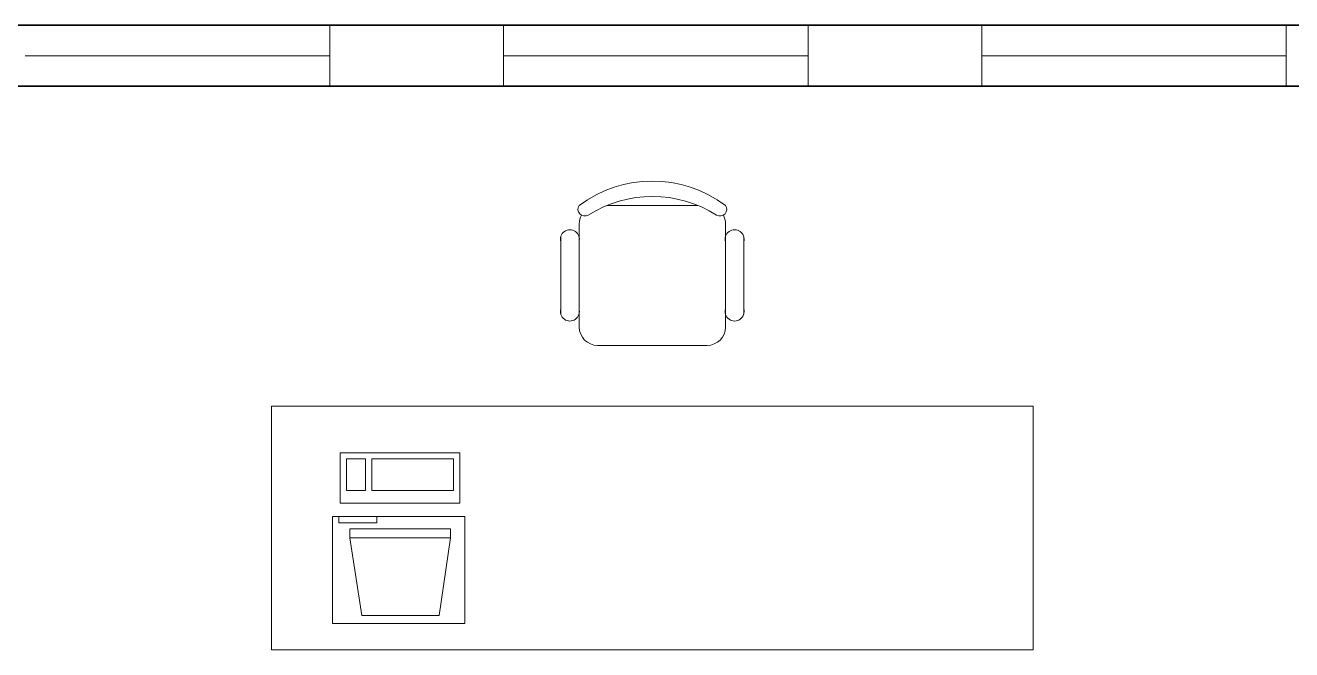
# Model space of a CAD drawing. Header units: millimetres. Extents: x -5316 to 10114, y -10026 to 11025.
# Drawn here: x 4674.4 to 5090.2, y 4202 to 4407.2 of the extents above; entities that cross this region are included whole.
import ezdxf

# ---------------------------------------------------------------- set-up
doc = ezdxf.new("R2010")
doc.units = ezdxf.units.MM
doc.layers.get('0').update_dxf_attribs({"lineweight": 0})
for name, color, linetype, lineweight in [('DUVAR', 1, 'Continuous', 35), ('tefrişler', 13, 'Continuous', 5), ('öz-cam', 4, 'Continuous', 5)]:
    doc.layers.add(name, color=color, linetype=linetype, lineweight=lineweight)

# ---------------------------------------------------------------- blocks, each defined once
blk = doc.blocks.new('RECTANG')
for p, q in [((1, 1), (0, 1)), ((0, 1), (0, 0)), ((1, 0), (1, 1)), ((0, 0), (1, 0))]:
    blk.add_line(p, q)
blk = doc.blocks.new('IBMAT', base_point=(61, 306))
for p, q in [((75, 307), (75, 306)), ((81, 307), (75, 307)), ((81, 306), (81, 307))]:
    blk.add_line(p, q)
at = {"xscale": 21, "yscale": 17, "zscale": 21}
blk.add_blockref('RECTANG', (61, 306), dxfattribs=at)
blk = doc.blocks.new('KEYBOARD', base_point=(60, 294))
for p, xscale, yscale, zscale in [((60, 294), 19, 8, 19), ((61, 295), 13, 5, 13), ((75, 295), 3, 5, 3)]:
    blk.add_blockref('RECTANG', p, dxfattribs=dict(xscale=xscale, yscale=yscale, zscale=zscale))
blk = doc.blocks.new('FNCOMP')
for p, q in [((-6.635138, 16.23107), (-8.5, 3.5)), ((6.079706, 16.23107), (-6.635138, 16.23107)), ((8, 3.5), (6.079706, 16.23107)), ((-8.5, 3.5), (-8.5, 2.038161)), ((8, 3.5), (-8.5, 3.5)), ((8, 2.038161), (8, 3.5)), ((-8.5, 2.038161), (8, 2.038161))]:
    blk.add_line(p, q)
at = {"xscale": 1.033846, "yscale": 1.033846, "zscale": 1.033846}
for name, p in [('IBMAT', (-10.855385, 0)), ('KEYBOARD', (-10.047692, -10.5))]:
    blk.add_blockref(name, p, dxfattribs=at)
blk = doc.blocks.new('CHAIR7')
for p, q in [((5.125, 15.041986), (17.875, 15.041986)), ((20, 12), (3, 12)), ((0, 9), (0, -9)), ((23, -7.440115), (23, 7.440115)), ((3, -12), (20, -12)), ((5.125, -15), (17.875, -15))]:
    blk.add_line(p, q)
for centre, radius, start, end in [((5.5625, 13.541986), 1.5625, 73.739795, 286.260205), ((17.4375, 13.541986), 1.5625, 253.739795, 106.260205), ((3, 9), 3, 90, 180), ((20, 9), 3, 62.415559, 90), ((22.344677, 11.120498), 1.096801, 53.309935, 212.027413), ((4.823592, 0), 19.640192, 327.575753, 32.424247), ((7, 0), 20, 323.130102, 36.869898), ((3, -9), 3, 180, 270), ((5.5625, -13.5), 1.5625, 73.739795, 286.260205), ((17.4375, -13.5), 1.5625, 253.739795, 106.260205), ((20, -9), 3, 270, 297.584441), ((22.344677, -11.120498), 1.096801, 147.972587, 306.690065)]:
    blk.add_arc(centre, radius, start, end)
blk = doc.blocks.new('224R324T')
at = {"layer": 'tefrişler'}
blk.add_lwpolyline([(49503.16, 83729.3), (49423.16, 83729.3), (49423.16, 83979.3), (49503.16, 83979.3)], close=True, dxfattribs=at)
at = {"layer": 'tefrişler', "xscale": 1.999999999999995, "yscale": 1.999999999999995, "zscale": 1.999999999999995, "rotation": 89.99999999997505}
blk.add_blockref('FNCOMP', (49466.9, 83937.58), dxfattribs=at)
at = {"layer": 'tefrişler', "xscale": 1.999999999999998, "yscale": 1.999999999999998, "zscale": 1.999999999999998}
blk.add_blockref('CHAIR7', (49523.16, 83854.3), dxfattribs=at)

msp = doc.modelspace()

# ---------------------------------------------------------------- linework, layer by layer
at = {"layer": 'DUVAR'}
for p, q in [((3163.89, 4407.17), (5163.89, 4407.17)), ((3911.89, 4387.17), (5163.89, 4387.17))]:
    msp.add_line(p, q, dxfattribs=at)
at = {"layer": 'öz-cam'}
for p, q in [((4774.44, 4407.17), (4774.44, 4387.17)), ((4831.44, 4407.17), (4831.44, 4387.17)), ((4931.44, 4407.17), (4931.44, 4387.17)), ((4988.44, 4407.17), (4988.44, 4387.17)), ((5088.44, 4407.17), (5088.44, 4387.17)), ((4674.44, 4397.17), (4774.44, 4397.17)), ((4831.44, 4397.17), (4931.44, 4397.17)), ((4988.44, 4397.17), (5088.44, 4397.17))]:
    msp.add_line(p, q, dxfattribs=at)

# ---------------------------------------------------------------- block references
at = {"layer": 'tefrişler', "rotation": 90}
msp.add_blockref('224R324T', (88734.62, -45221.16), dxfattribs=at)

doc.saveas('drawing.dxf')
